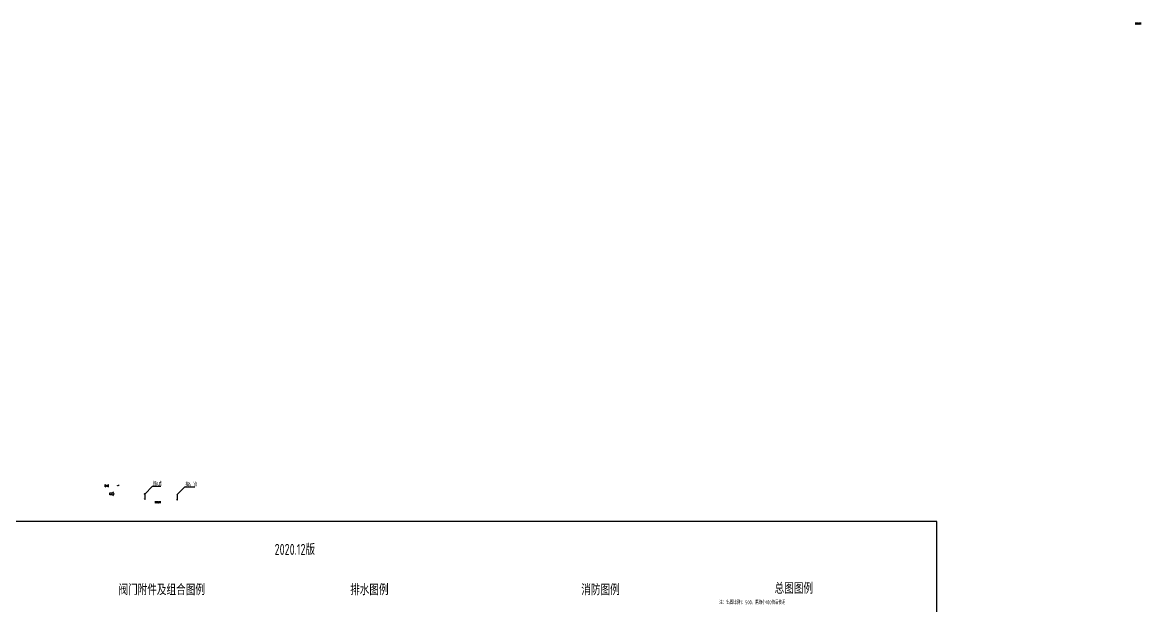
# Model space of a CAD drawing. Extents: x -84241 to 2571207, y -225492 to 1687411.
# Drawn here: x 49922 to 151800, y 17221 to 70340 of the extents above; entities that cross this region are included whole.
import ezdxf

# ---------------------------------------------------------------- set-up
doc = ezdxf.new("R2010")
doc.units = 0
doc.header["$LTSCALE"] = 1000
doc.layers.get('0').update_dxf_attribs({"linetype": 'CONTINUOUS'})
for name, color, linetype in [('W-FRPT-NOTE', 60, 'CONTINUOUS'), ('W-NOTE', 40, 'CONTINUOUS'), ('W-NOTE-NAME', 40, 'CONTINUOUS'), ('W-WSUP-EQPM', 40, 'CONTINUOUS')]:
    doc.layers.add(name, color=color, linetype=linetype)
doc.layers.add('W-辅助', color=253, linetype='CONTINUOUS', plot=False)
doc.styles.add('TH-STYLE3', font='tssdeng.shx', dxfattribs={"width": 0.7, "bigfont": 'tssdchn.shx'})

# ---------------------------------------------------------------- blocks, each defined once
blk = doc.blocks.new('*U426')
for p, q in [((0, 90), (0, -90)), ((35, 90), (35, -90)), ((60, -90), (110, 90)), ((110, 90), (160, -90)), ((160, -90), (210, 90)), ((210, 90), (260, -90)), ((210, 90), (260, -90)), ((260, -90), (310, 90)), ((260, -90), (310, 90)), ((310, 90), (360, -90)), ((310, 90), (360, -90)), ((360, -90), (410, 90)), ((360, -90), (410, 90)), ((410, 90), (435, 0)), ((435, 90), (435, -90)), ((470, 90), (470, -90)), ((35, 0), (60, -90))]:
    blk.add_line(p, q)
blk = doc.blocks.new('*U294')
for p, q in [((-150, -100), (-150, 100)), ((-150, 100), (150, -100)), ((-150, -100), (150, 100)), ((150, -100), (150, 100))]:
    blk.add_line(p, q)
blk = doc.blocks.new('*U305')
for name, p in [('*U426', (93532, 76634)), ('*U294', (90, 0)), ('*U294', (1010, 0))]:
    blk.add_blockref(name, p)
blk = doc.blocks.new('*U194')
at = {"layer": 'W-NOTE'}
blk.add_lwpolyline([(0, 0), (1074, 0), (1074, 821), (0, 821)], close=True, dxfattribs=at)
blk = doc.blocks.new('*U293')
for p, q in [((-150, -100), (-150, 100)), ((-150, 100), (150, -100)), ((-150, -100), (150, 100)), ((150, -100), (150, 100))]:
    blk.add_line(p, q)
blk = doc.blocks.new('水管中断')
at = {"elevation": 0}
blk.add_lwpolyline([(7, -101, -0.5751829), (0, 0, 0.6047455), (-11, 101, 16.9248276)], format="xyb", dxfattribs=at)
blk = doc.blocks.new('接驳预留')
for p, q in [((240, 59), (357, 176)), ((415, 0), (298, 117)), ((415, 0), (298, -117)), ((240, -59), (357, -176))]:
    blk.add_line(p, q)
blk.add_lwpolyline([(200, 100), (200, -100), (0, -100), (0, 100)], close=True)
blk = doc.blocks.new('管路分层')
for p, q in [((-1500, 0), (-2207, -707)), ((-1500, 0), (-750, 0)), ((1450, -50), (743, -757)), ((1450, -50), (2350, -50))]:
    blk.add_line(p, q)
at = {"layer": 'W-辅助'}
for p, q in [((-2242, -742), (-2172, -672)), ((-2172, -742), (-2242, -672)), ((-2207, -707), (-2207, -1207)), ((708, -792), (778, -722)), ((778, -792), (708, -722)), ((743, -757), (743, -1257)), ((-2207, -1207), (-2237, -1155)), ((-2207, -1207), (-2177, -1155)), ((743, -1257), (713, -1205)), ((743, -1257), (773, -1205))]:
    blk.add_line(p, q, dxfattribs=at)
at = {"style": 'TH-STYLE3', "width": 0.7}
for s, p in [('接 点', (-1450, 50)), ("接  '点", (1500, 0))]:
    blk.add_text(s, height=350, dxfattribs=at).set_placement(p)
for tag, p in [('编号', (-1199, 50)), ("编号'", (1750, 0))]:
    blk.add_attdef(tag, p, '', height=350, dxfattribs=at)
blk = doc.blocks.new('波纹管1')
for p, q in [((0, 90), (0, -90)), ((35, 90), (35, -90)), ((60, -90), (110, 90)), ((110, 90), (160, -90)), ((160, -90), (210, 90)), ((210, 90), (260, -90)), ((210, 90), (260, -90)), ((260, -90), (310, 90)), ((260, -90), (310, 90)), ((310, 90), (360, -90)), ((310, 90), (360, -90)), ((360, -90), (410, 90)), ((360, -90), (410, 90)), ((410, 90), (435, 0)), ((435, 90), (435, -90)), ((470, 90), (470, -90)), ((35, 0), (60, -90))]:
    blk.add_line(p, q)

msp = doc.modelspace()

# ---------------------------------------------------------------- block references
for name, p in [('接驳预留', (57878.1, 27402.57)), ('波纹管1', (62017.75, 26647.55))]:
    msp.add_blockref(name, p)
at = {"layer": 'W-FRPT-NOTE'}
msp.add_blockref('管路分层', (63279.21, 28092.94), dxfattribs=at).add_auto_attribs({'编号': 'A', "编号'": 'A'})
at = {"layer": 'W-NOTE'}
msp.add_blockref('*U305', (57798.59, -6384.54), dxfattribs=at)
at = {"layer": 'W-NOTE', "xscale": 100, "yscale": 100, "zscale": 100}
msp.add_blockref('*U194', (25842.89, -57205.04), dxfattribs=at)
at = {"layer": 'W-WSUP-EQPM'}
msp.add_blockref('*U293', (57623.02, 28140.26), dxfattribs=at)
at = {"layer": 'W-WSUP-EQPM', "xscale": -0.8, "yscale": 0.8, "zscale": 0.8, "rotation": 90}
msp.add_blockref('水管中断', (58659.62, 28153.7, 0), dxfattribs=at)

# ---------------------------------------------------------------- texts
at = {"layer": 'W-NOTE', "style": 'TH-STYLE3', "width": 0.7}
msp.add_text(' 注：出图比例1：500，需缩小100倍后使用', height=350, dxfattribs=at).set_placement((113220.96, 17344.69))
at = {"layer": 'W-NOTE-NAME', "style": 'TH-STYLE3', "width": 0.7}
for s, p in [('2020.12版', (72902.81, 21842.47)), ('总图图例   ', (118454.68, 18297.39)), ('阀门附件及组合图例  ', (58678.1, 18171.68)), ('排水图例  ', (79784.37, 18171.68)), ('消防图例  ', (100840.63, 18171.68))]:
    msp.add_text(s, height=1000, dxfattribs=at).set_placement(p)

doc.saveas('drawing.dxf')
